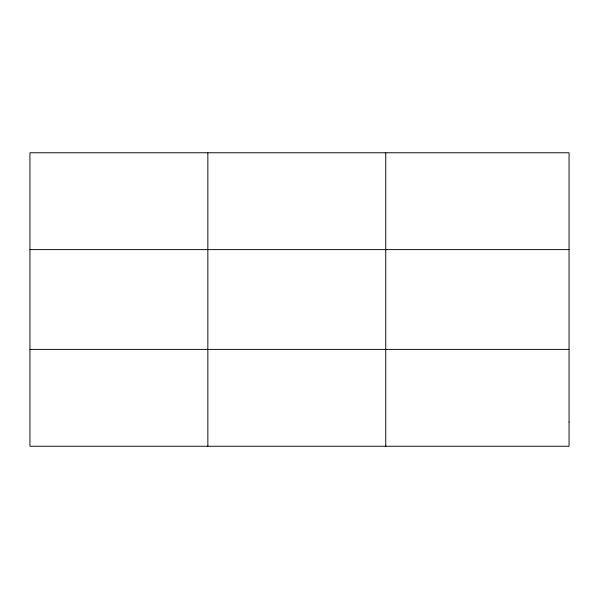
<?xml version="1.0" encoding="UTF-8"?>
<svg xmlns="http://www.w3.org/2000/svg" width="599" height="599" viewBox="0 0 599 599"><rect width="100%" height="100%" fill="white"/><g stroke="black" fill="none" stroke-linecap="round" stroke-linejoin="round"><path stroke-width="0.9" d="M207.853 446.24L207.853 152.76M385.756 446.24L385.756 152.76M29.95 249.611L569.05 249.611M29.95 349.389L569.05 349.389M569.05 422.033L569.05 446.24L29.95 446.24L29.95 152.76L569.05 152.76L569.05 422.033"/></g></svg>
